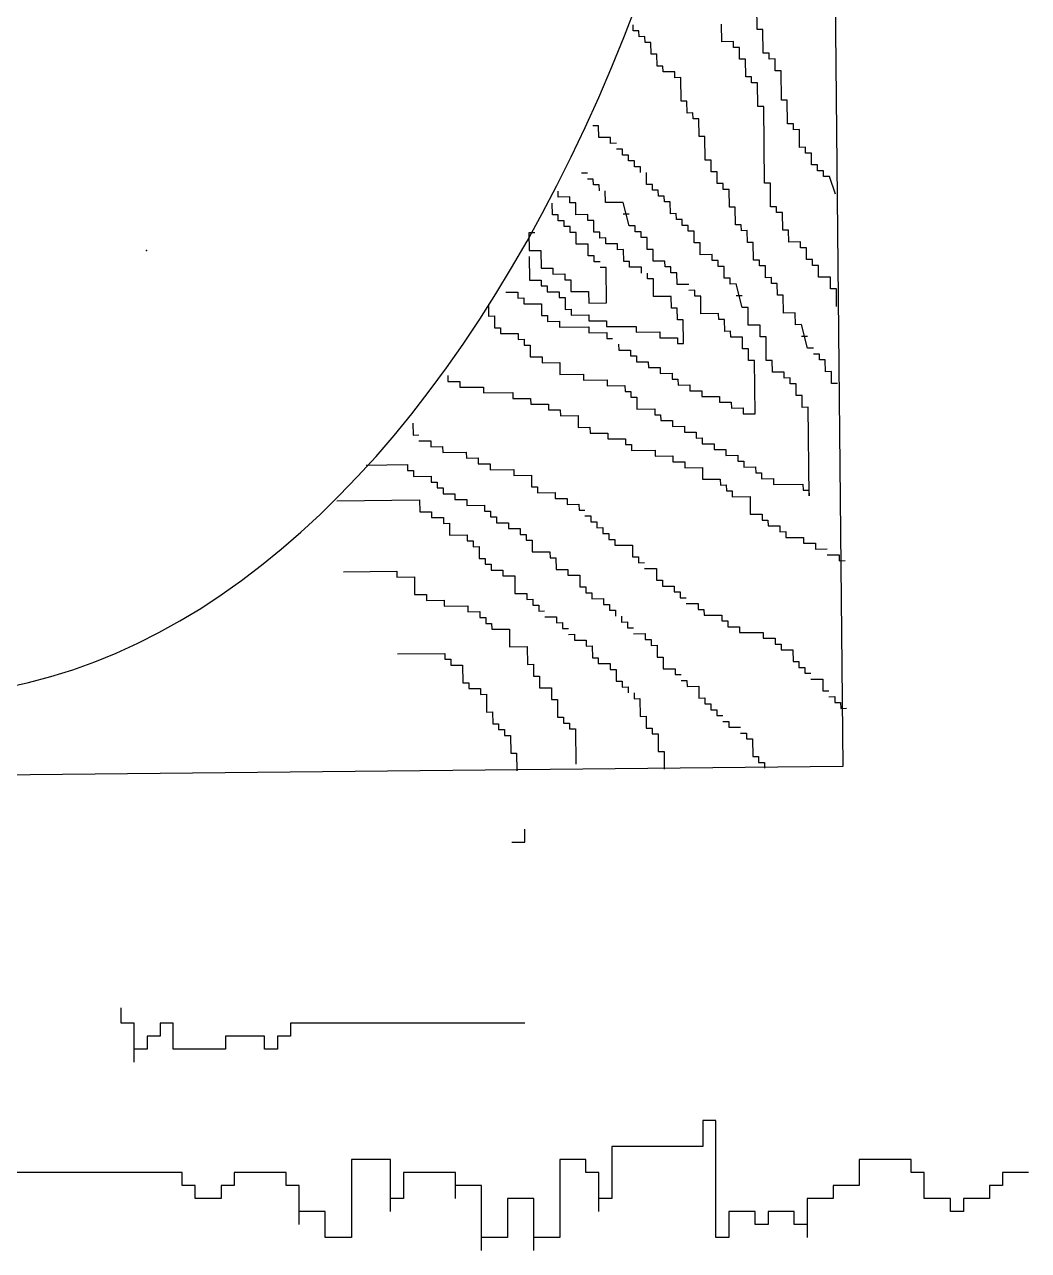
# Model space of a CAD drawing. Header units: inches. Extents: x 10.1 to 52.6, y 12.1 to 36.9.
# Drawn here: x 43.5181 to 43.9164, y 18.5013 to 18.9875 of the extents above; entities that cross this region are included whole.
import ezdxf

# ---------------------------------------------------------------- set-up
doc = ezdxf.new("R2010")
doc.units = ezdxf.units.IN
doc.header["$MEASUREMENT"] = 0
for name, color, linetype in [('02', 2, 'Continuous'), ('1', 1, 'Continuous'), ('4', 4, 'Continuous')]:
    doc.layers.add(name, color=color, linetype=linetype)

msp = doc.modelspace()

# ---------------------------------------------------------------- linework, layer by layer
at = {"layer": '02'}
for p, q in [((43.8087, 18.98548), (43.8086, 18.99485)), ((43.75954, 18.98497), (43.75951, 18.98731)), ((43.7947, 18.98064), (43.79463, 18.98767)), ((43.76188, 18.98499), (43.75954, 18.98497)), ((43.7619, 18.98265), (43.76188, 18.98499)), ((43.76424, 18.98267), (43.7619, 18.98265)), ((43.76427, 18.98033), (43.76424, 18.98267)), ((43.81104, 18.9855), (43.8087, 18.98548)), ((43.81113, 18.97612), (43.81104, 18.9855)), ((43.76661, 18.98035), (43.76427, 18.98033)), ((43.76666, 18.97567), (43.76661, 18.98035)), ((43.79938, 18.98069), (43.7947, 18.98064)), ((43.7994, 18.97835), (43.79938, 18.98069)), ((43.80175, 18.97837), (43.7994, 18.97835)), ((43.80179, 18.97368), (43.80175, 18.97837)), ((43.769, 18.97569), (43.76666, 18.97567)), ((43.76905, 18.971), (43.769, 18.97569)), ((43.80413, 18.97371), (43.80179, 18.97368)), ((43.80421, 18.96668), (43.80413, 18.97371)), ((43.81347, 18.97615), (43.81113, 18.97612)), ((43.8135, 18.9738), (43.81347, 18.97615)), ((43.81584, 18.97383), (43.8135, 18.9738)), ((43.81589, 18.96914), (43.81584, 18.97383)), ((43.77139, 18.97103), (43.76905, 18.971)), ((43.77141, 18.96868), (43.77139, 18.97103)), ((43.77609, 18.96873), (43.77141, 18.96868)), ((43.77612, 18.96639), (43.77609, 18.96873)), ((43.81823, 18.96917), (43.81589, 18.96914)), ((43.81835, 18.95745), (43.81823, 18.96917)), ((43.77846, 18.96641), (43.77612, 18.96639)), ((43.77855, 18.95704), (43.77846, 18.96641)), ((43.80655, 18.9667), (43.80421, 18.96668)), ((43.80657, 18.96436), (43.80655, 18.9667)), ((43.80891, 18.96438), (43.80657, 18.96436)), ((43.80901, 18.95501), (43.80891, 18.96438)), ((43.7809, 18.95706), (43.77855, 18.95704)), ((43.78094, 18.95237), (43.7809, 18.95706)), ((43.82069, 18.95747), (43.81835, 18.95745)), ((43.82079, 18.9481), (43.82069, 18.95747)), ((43.78328, 18.9524), (43.78094, 18.95237)), ((43.78331, 18.95005), (43.78328, 18.9524)), ((43.81135, 18.95503), (43.80901, 18.95501)), ((43.81166, 18.92456), (43.81135, 18.95503)), ((43.78565, 18.95008), (43.78331, 18.95005)), ((43.78572, 18.94305), (43.78565, 18.95008)), ((43.82313, 18.94812), (43.82079, 18.9481)), ((43.82315, 18.94578), (43.82313, 18.94812)), ((43.74588, 18.94732), (43.74354, 18.9473)), ((43.74593, 18.94264), (43.74588, 18.94732)), ((43.75061, 18.94269), (43.74593, 18.94264)), ((43.75063, 18.94034), (43.75061, 18.94269)), ((43.78806, 18.94307), (43.78572, 18.94305)), ((43.78816, 18.9337), (43.78806, 18.94307)), ((43.82549, 18.9458), (43.82315, 18.94578)), ((43.82556, 18.93877), (43.82549, 18.9458)), ((43.75297, 18.94037), (43.75063, 18.94034)), ((43.75534, 18.93805), (43.753, 18.93802)), ((43.75536, 18.9357), (43.75534, 18.93805)), ((43.8279, 18.93879), (43.82556, 18.93877)), ((43.82793, 18.93645), (43.8279, 18.93879)), ((43.7577, 18.93573), (43.75536, 18.9357)), ((43.75773, 18.93338), (43.7577, 18.93573)), ((43.76007, 18.93341), (43.75773, 18.93338)), ((43.76009, 18.93106), (43.76007, 18.93341)), ((43.7905, 18.93372), (43.78816, 18.9337)), ((43.79055, 18.92903), (43.7905, 18.93372)), ((43.83027, 18.93647), (43.82793, 18.93645)), ((43.83032, 18.93179), (43.83027, 18.93647)), ((43.74139, 18.92853), (43.73905, 18.9285)), ((43.76243, 18.93109), (43.76009, 18.93106)), ((43.76246, 18.92874), (43.76243, 18.93109)), ((43.76485, 18.92408), (43.7648, 18.92877)), ((43.79289, 18.92906), (43.79055, 18.92903)), ((43.79294, 18.92437), (43.79289, 18.92906)), ((43.83266, 18.93181), (43.83032, 18.93179)), ((43.83268, 18.92947), (43.83266, 18.93181)), ((43.83502, 18.92949), (43.83268, 18.92947)), ((43.83505, 18.92715), (43.83502, 18.92949)), ((43.74376, 18.92621), (43.74142, 18.92618)), ((43.74378, 18.92386), (43.74376, 18.92621)), ((43.74612, 18.92389), (43.74378, 18.92386)), ((43.74615, 18.92154), (43.74612, 18.92389)), ((43.76719, 18.9241), (43.76485, 18.92408)), ((43.76721, 18.92176), (43.76719, 18.9241)), ((43.79528, 18.92439), (43.79294, 18.92437)), ((43.7953, 18.92205), (43.79528, 18.92439)), ((43.814, 18.92459), (43.81166, 18.92456)), ((43.8141, 18.91521), (43.814, 18.92459)), ((43.83739, 18.92717), (43.83505, 18.92715)), ((43.8398, 18.92016), (43.83739, 18.92717)), ((43.72978, 18.91903), (43.72976, 18.92137)), ((43.73447, 18.91908), (43.72978, 18.91903)), ((43.73449, 18.91674), (43.73447, 18.91908)), ((43.74853, 18.91688), (43.74849, 18.92157)), ((43.76955, 18.92178), (43.76721, 18.92176)), ((43.76958, 18.91944), (43.76955, 18.92178)), ((43.77192, 18.91947), (43.76958, 18.91944)), ((43.77194, 18.91712), (43.77192, 18.91947)), ((43.79764, 18.92207), (43.7953, 18.92205)), ((43.79772, 18.91504), (43.79764, 18.92207)), ((43.72752, 18.91198), (43.72747, 18.91666)), ((43.73683, 18.91676), (43.73449, 18.91674)), ((43.73688, 18.91207), (43.73683, 18.91676)), ((43.75556, 18.91695), (43.74853, 18.91688)), ((43.75799, 18.9076), (43.75556, 18.91695)), ((43.77428, 18.91715), (43.77194, 18.91712)), ((43.77433, 18.91246), (43.77428, 18.91715)), ((43.80006, 18.91507), (43.79772, 18.91504)), ((43.80013, 18.90804), (43.80006, 18.91507)), ((43.81644, 18.91524), (43.8141, 18.91521)), ((43.81647, 18.91289), (43.81644, 18.91524)), ((43.72986, 18.912), (43.72752, 18.91198)), ((43.72988, 18.90966), (43.72986, 18.912)), ((43.73222, 18.90968), (43.72988, 18.90966)), ((43.73225, 18.90734), (43.73222, 18.90968)), ((43.74156, 18.91212), (43.73688, 18.91207)), ((43.74158, 18.90978), (43.74156, 18.91212)), ((43.74393, 18.9098), (43.74158, 18.90978)), ((43.74397, 18.90511), (43.74393, 18.9098)), ((43.75795, 18.91229), (43.75561, 18.91227)), ((43.77667, 18.91248), (43.77433, 18.91246)), ((43.7767, 18.91014), (43.77667, 18.91248)), ((43.77904, 18.91016), (43.7767, 18.91014)), ((43.77906, 18.90782), (43.77904, 18.91016)), ((43.81881, 18.91292), (43.81647, 18.91289)), ((43.81888, 18.90589), (43.81881, 18.91292)), ((43.72057, 18.90487), (43.71823, 18.90485)), ((43.71823, 18.90485), (43.7183, 18.89782)), ((43.73459, 18.90736), (43.73225, 18.90734)), ((43.73461, 18.90502), (43.73459, 18.90736)), ((43.73695, 18.90504), (43.73461, 18.90502)), ((43.737, 18.90035), (43.73695, 18.90504)), ((43.74631, 18.90514), (43.74397, 18.90511)), ((43.74634, 18.90279), (43.74631, 18.90514)), ((43.76034, 18.90763), (43.75799, 18.9076)), ((43.76036, 18.90528), (43.76034, 18.90763)), ((43.7627, 18.90531), (43.76036, 18.90528)), ((43.76272, 18.90296), (43.7627, 18.90531)), ((43.7814, 18.90784), (43.77906, 18.90782)), ((43.78143, 18.9055), (43.7814, 18.90784)), ((43.78377, 18.90552), (43.78143, 18.9055)), ((43.78382, 18.90084), (43.78377, 18.90552)), ((43.80247, 18.90806), (43.80013, 18.90804)), ((43.80249, 18.90572), (43.80247, 18.90806)), ((43.80483, 18.90574), (43.80249, 18.90572)), ((43.80488, 18.90105), (43.80483, 18.90574)), ((43.82122, 18.90591), (43.81888, 18.90589)), ((43.82127, 18.90122), (43.82122, 18.90591)), ((43.74168, 18.9004), (43.737, 18.90035)), ((43.74173, 18.89571), (43.74168, 18.9004)), ((43.74868, 18.90282), (43.74634, 18.90279)), ((43.7487, 18.90047), (43.74868, 18.90282)), ((43.75339, 18.90052), (43.7487, 18.90047)), ((43.75341, 18.89818), (43.75339, 18.90052)), ((43.76507, 18.90299), (43.76272, 18.90296)), ((43.76511, 18.8983), (43.76507, 18.90299)), ((43.78616, 18.90086), (43.78382, 18.90084)), ((43.7862, 18.89617), (43.78616, 18.90086)), ((43.80722, 18.90108), (43.80488, 18.90105)), ((43.8073, 18.89405), (43.80722, 18.90108)), ((43.82595, 18.90127), (43.82127, 18.90122)), ((43.82597, 18.89893), (43.82595, 18.90127)), ((43.82831, 18.89895), (43.82597, 18.89893)), ((43.82836, 18.89426), (43.82831, 18.89895)), ((43.7183, 18.89782), (43.72298, 18.89787)), ((43.71832, 18.89547), (43.71842, 18.8861)), ((43.72298, 18.89787), (43.72305, 18.89083)), ((43.74407, 18.89574), (43.74173, 18.89571)), ((43.74409, 18.89339), (43.74407, 18.89574)), ((43.75575, 18.8982), (43.75341, 18.89818)), ((43.7558, 18.89352), (43.75575, 18.8982)), ((43.76745, 18.89832), (43.76511, 18.8983)), ((43.7675, 18.89364), (43.76745, 18.89832)), ((43.79089, 18.89622), (43.7862, 18.89617)), ((43.79091, 18.89388), (43.79089, 18.89622)), ((43.79325, 18.8939), (43.79091, 18.89388)), ((43.79328, 18.89156), (43.79325, 18.8939)), ((43.80964, 18.89407), (43.8073, 18.89405)), ((43.80966, 18.89173), (43.80964, 18.89407)), ((43.8307, 18.89429), (43.82836, 18.89426)), ((43.83073, 18.89194), (43.8307, 18.89429)), ((43.72305, 18.89083), (43.72773, 18.89088)), ((43.72773, 18.89088), (43.72776, 18.88854)), ((43.74644, 18.89342), (43.74409, 18.89339)), ((43.7488, 18.8911), (43.74646, 18.89108)), ((43.74895, 18.87704), (43.7488, 18.8911)), ((43.75814, 18.89354), (43.7558, 18.89352)), ((43.75816, 18.8912), (43.75814, 18.89354)), ((43.76285, 18.89124), (43.75816, 18.8912)), ((43.76287, 18.8889), (43.76285, 18.89124)), ((43.77218, 18.89368), (43.7675, 18.89364)), ((43.77221, 18.89134), (43.77218, 18.89368)), ((43.77455, 18.89136), (43.77221, 18.89134)), ((43.77457, 18.88902), (43.77455, 18.89136)), ((43.77691, 18.88905), (43.77457, 18.88902)), ((43.77696, 18.88436), (43.77691, 18.88905)), ((43.79562, 18.89158), (43.79328, 18.89156)), ((43.79566, 18.88689), (43.79562, 18.89158)), ((43.812, 18.89175), (43.80966, 18.89173)), ((43.81205, 18.88706), (43.812, 18.89175)), ((43.83307, 18.89197), (43.83073, 18.89194)), ((43.83312, 18.88728), (43.83307, 18.89197)), ((43.71842, 18.8861), (43.7231, 18.88615)), ((43.7231, 18.88615), (43.72312, 18.8838)), ((43.72776, 18.88854), (43.73244, 18.88859)), ((43.73244, 18.88859), (43.73246, 18.88624)), ((43.73246, 18.88624), (43.7348, 18.88627)), ((43.7348, 18.88627), (43.73485, 18.88158)), ((43.76523, 18.88658), (43.76521, 18.88892)), ((43.76758, 18.8866), (43.76523, 18.88658)), ((43.76765, 18.87957), (43.76758, 18.8866)), ((43.78164, 18.88441), (43.77696, 18.88436)), ((43.79801, 18.88692), (43.79566, 18.88689)), ((43.79803, 18.88457), (43.79801, 18.88692)), ((43.80037, 18.8846), (43.79803, 18.88457)), ((43.80281, 18.87525), (43.80037, 18.8846)), ((43.81439, 18.88709), (43.81205, 18.88706)), ((43.81442, 18.88474), (43.81439, 18.88709)), ((43.81676, 18.88477), (43.81442, 18.88474)), ((43.8168, 18.88008), (43.81676, 18.88477)), ((43.8378, 18.88733), (43.83312, 18.88728)), ((43.83785, 18.88264), (43.8378, 18.88733)), ((43.7091, 18.88131), (43.71379, 18.88136)), ((43.71379, 18.88136), (43.71381, 18.87902)), ((43.72312, 18.8838), (43.72546, 18.88383)), ((43.72546, 18.88383), (43.72549, 18.88148)), ((43.72549, 18.88148), (43.73017, 18.88153)), ((43.73017, 18.88153), (43.73019, 18.87919)), ((43.73485, 18.88158), (43.74187, 18.88165)), ((43.74187, 18.88165), (43.74192, 18.87696)), ((43.77467, 18.87965), (43.76765, 18.87957)), ((43.77472, 18.87496), (43.77467, 18.87965)), ((43.78401, 18.88209), (43.78167, 18.88206)), ((43.78403, 18.87974), (43.78401, 18.88209)), ((43.78637, 18.87977), (43.78403, 18.87974)), ((43.78645, 18.87274), (43.78637, 18.87977)), ((43.80276, 18.87994), (43.80042, 18.87991)), ((43.81914, 18.8801), (43.8168, 18.88008)), ((43.81922, 18.87307), (43.81914, 18.8801)), ((43.84019, 18.88267), (43.83785, 18.88264)), ((43.84026, 18.87563), (43.84019, 18.88267)), ((43.70213, 18.87655), (43.70218, 18.87187)), ((43.71381, 18.87902), (43.71615, 18.87904)), ((43.71615, 18.87904), (43.71617, 18.8767)), ((43.71617, 18.8767), (43.7232, 18.87677)), ((43.7232, 18.87677), (43.72324, 18.87208)), ((43.73019, 18.87919), (43.73254, 18.87921)), ((43.73254, 18.87921), (43.73258, 18.87452)), ((43.73258, 18.87452), (43.73492, 18.87455)), ((43.73492, 18.87455), (43.73495, 18.87221)), ((43.74192, 18.87696), (43.74895, 18.87704)), ((43.77706, 18.87498), (43.77472, 18.87496)), ((43.77711, 18.8703), (43.77706, 18.87498)), ((43.80515, 18.87527), (43.80281, 18.87525)), ((43.80522, 18.86824), (43.80515, 18.87527)), ((43.70218, 18.87187), (43.70452, 18.87189)), ((43.70452, 18.87189), (43.70457, 18.8672)), ((43.72324, 18.87208), (43.72559, 18.87211)), ((43.72559, 18.87211), (43.72561, 18.86976)), ((43.72561, 18.86976), (43.73029, 18.86981)), ((43.73029, 18.86981), (43.73032, 18.86747)), ((43.73495, 18.87221), (43.74197, 18.87228)), ((43.74197, 18.87228), (43.742, 18.86993)), ((43.742, 18.86993), (43.74902, 18.87001)), ((43.74902, 18.87001), (43.74904, 18.86766)), ((43.77945, 18.87032), (43.77711, 18.8703)), ((43.77954, 18.86094), (43.77945, 18.87032)), ((43.79347, 18.87281), (43.78645, 18.87274)), ((43.79349, 18.87046), (43.79347, 18.87281)), ((43.79583, 18.87049), (43.79349, 18.87046)), ((43.79588, 18.8658), (43.79583, 18.87049)), ((43.8239, 18.87312), (43.81922, 18.87307)), ((43.82395, 18.86843), (43.8239, 18.87312)), ((43.70457, 18.8672), (43.70691, 18.86723)), ((43.70691, 18.86723), (43.70693, 18.86488)), ((43.70693, 18.86488), (43.71395, 18.86496)), ((43.71395, 18.86496), (43.71398, 18.86261)), ((43.73032, 18.86747), (43.74202, 18.86759)), ((43.74202, 18.86759), (43.74204, 18.86525)), ((43.74204, 18.86525), (43.74907, 18.86532)), ((43.74904, 18.86766), (43.76075, 18.86778)), ((43.74907, 18.86532), (43.74909, 18.86297)), ((43.76075, 18.86778), (43.76077, 18.86544)), ((43.76077, 18.86544), (43.77013, 18.86554)), ((43.77013, 18.86554), (43.77016, 18.86319)), ((43.79822, 18.86582), (43.79588, 18.8658)), ((43.79825, 18.86348), (43.79822, 18.86582)), ((43.8099, 18.86829), (43.80522, 18.86824)), ((43.80995, 18.8636), (43.8099, 18.86829)), ((43.82629, 18.86846), (43.82395, 18.86843)), ((43.82873, 18.85911), (43.82629, 18.86846)), ((43.71398, 18.86261), (43.71632, 18.86264)), ((43.71632, 18.86264), (43.71634, 18.86029)), ((43.71634, 18.86029), (43.71868, 18.86032)), ((43.71868, 18.86032), (43.71873, 18.85563)), ((43.74909, 18.86297), (43.75143, 18.863)), ((43.7538, 18.86068), (43.75382, 18.85834)), ((43.77016, 18.86319), (43.77718, 18.86326)), ((43.77718, 18.86326), (43.7772, 18.86092)), ((43.7772, 18.86092), (43.77954, 18.86094)), ((43.80293, 18.86353), (43.79825, 18.86348)), ((43.80298, 18.85884), (43.80293, 18.86353)), ((43.81229, 18.86363), (43.80995, 18.8636)), ((43.81239, 18.85425), (43.81229, 18.86363)), ((43.82868, 18.86379), (43.82634, 18.86377)), ((43.71873, 18.85563), (43.72341, 18.85568)), ((43.72341, 18.85568), (43.72344, 18.85333)), ((43.75382, 18.85834), (43.7585, 18.85838)), ((43.7585, 18.85838), (43.75853, 18.85604)), ((43.75853, 18.85604), (43.76087, 18.85606)), ((43.76087, 18.85606), (43.76089, 18.85372)), ((43.80532, 18.85887), (43.80298, 18.85884)), ((43.80537, 18.85418), (43.80532, 18.85887)), ((43.83107, 18.85913), (43.82873, 18.85911)), ((43.83343, 18.85681), (43.83109, 18.85679)), ((43.83346, 18.85447), (43.83343, 18.85681)), ((43.72344, 18.85333), (43.73046, 18.85341)), ((43.73046, 18.85341), (43.73051, 18.84872)), ((43.76089, 18.85372), (43.76557, 18.85377)), ((43.76557, 18.85377), (43.7656, 18.85143)), ((43.7656, 18.85143), (43.77028, 18.85147)), ((43.77028, 18.85147), (43.7703, 18.84913)), ((43.80771, 18.8542), (43.80537, 18.85418)), ((43.80792, 18.83311), (43.80771, 18.8542)), ((43.81473, 18.85428), (43.81239, 18.85425)), ((43.81478, 18.84959), (43.81473, 18.85428)), ((43.8358, 18.85449), (43.83346, 18.85447)), ((43.83584, 18.8498), (43.8358, 18.85449)), ((43.68603, 18.84826), (43.68606, 18.84592)), ((43.68606, 18.84592), (43.69074, 18.84597)), ((43.69074, 18.84597), (43.69076, 18.84362)), ((43.73051, 18.84872), (43.73987, 18.84882)), ((43.73987, 18.84882), (43.7399, 18.84647)), ((43.7399, 18.84647), (43.74926, 18.84657)), ((43.74926, 18.84657), (43.74928, 18.84423)), ((43.7703, 18.84913), (43.77498, 18.84918)), ((43.77498, 18.84918), (43.77501, 18.84683)), ((43.77501, 18.84683), (43.77735, 18.84686)), ((43.77735, 18.84686), (43.77737, 18.84451)), ((43.81946, 18.84964), (43.81478, 18.84959)), ((43.81948, 18.84729), (43.81946, 18.84964)), ((43.82182, 18.84732), (43.81948, 18.84729)), ((43.82185, 18.84497), (43.82182, 18.84732)), ((43.83819, 18.84983), (43.83584, 18.8498)), ((43.83823, 18.84514), (43.83819, 18.84983)), ((43.69076, 18.84362), (43.70013, 18.84372)), ((43.70013, 18.84372), (43.70015, 18.84137)), ((43.70015, 18.84137), (43.71185, 18.8415)), ((43.71185, 18.8415), (43.71188, 18.83915)), ((43.74928, 18.84423), (43.75631, 18.8443)), ((43.75631, 18.8443), (43.75633, 18.84195)), ((43.75633, 18.84195), (43.75867, 18.84198)), ((43.75867, 18.84198), (43.75869, 18.83963)), ((43.77737, 18.84451), (43.78205, 18.84456)), ((43.78205, 18.84456), (43.78208, 18.84222)), ((43.78208, 18.84222), (43.78676, 18.84227)), ((43.78676, 18.84227), (43.78678, 18.83992)), ((43.82419, 18.845), (43.82185, 18.84497)), ((43.82424, 18.84031), (43.82419, 18.845)), ((43.84057, 18.84517), (43.83823, 18.84514)), ((43.71188, 18.83915), (43.7189, 18.83922)), ((43.7189, 18.83922), (43.71893, 18.83688)), ((43.71893, 18.83688), (43.72595, 18.83695)), ((43.72595, 18.83695), (43.72597, 18.83461)), ((43.75869, 18.83963), (43.76104, 18.83966)), ((43.76104, 18.83966), (43.76108, 18.83497)), ((43.78678, 18.83992), (43.79381, 18.84)), ((43.79381, 18.84), (43.79383, 18.83765)), ((43.79383, 18.83765), (43.79851, 18.8377)), ((43.79851, 18.8377), (43.79854, 18.83536)), ((43.82658, 18.84033), (43.82424, 18.84031)), ((43.82663, 18.83565), (43.82658, 18.84033)), ((43.82897, 18.83567), (43.82663, 18.83565)), ((43.82933, 18.80051), (43.82897, 18.83567)), ((43.72597, 18.83461), (43.73065, 18.83466)), ((43.73065, 18.83466), (43.73068, 18.83231)), ((43.73068, 18.83231), (43.7377, 18.83239)), ((43.7377, 18.83239), (43.73775, 18.8277)), ((43.76108, 18.83497), (43.76811, 18.83504)), ((43.76811, 18.83504), (43.76813, 18.8327)), ((43.76813, 18.8327), (43.77047, 18.83272)), ((43.77047, 18.83272), (43.7705, 18.83038)), ((43.79854, 18.83536), (43.80322, 18.8354)), ((43.80322, 18.8354), (43.80324, 18.83306)), ((43.80324, 18.83306), (43.80792, 18.83311)), ((43.67218, 18.82937), (43.67223, 18.82468)), ((43.73775, 18.8277), (43.74243, 18.82775)), ((43.74243, 18.82775), (43.74245, 18.8254)), ((43.7705, 18.83038), (43.77518, 18.83043)), ((43.77518, 18.83043), (43.7752, 18.82808)), ((43.7752, 18.82808), (43.77988, 18.82813)), ((43.77988, 18.82813), (43.77991, 18.82579)), ((43.77991, 18.82579), (43.78459, 18.82584)), ((43.78459, 18.82584), (43.78461, 18.82349)), ((43.67223, 18.82468), (43.67457, 18.8247)), ((43.6746, 18.82236), (43.67928, 18.82241)), ((43.67928, 18.82241), (43.6793, 18.82006)), ((43.74245, 18.8254), (43.74948, 18.82548)), ((43.74948, 18.82548), (43.7495, 18.82313)), ((43.7495, 18.82313), (43.75652, 18.8232)), ((43.75652, 18.8232), (43.75655, 18.82086)), ((43.78461, 18.82349), (43.78695, 18.82352)), ((43.78695, 18.82352), (43.78698, 18.82117)), ((43.78698, 18.82117), (43.79166, 18.82122)), ((43.79166, 18.82122), (43.79168, 18.81888)), ((43.6793, 18.82006), (43.68398, 18.82011)), ((43.68398, 18.82011), (43.68401, 18.81777)), ((43.68401, 18.81777), (43.69337, 18.81787)), ((43.69337, 18.81787), (43.69339, 18.81552)), ((43.75655, 18.82086), (43.75889, 18.82088)), ((43.75889, 18.82088), (43.75891, 18.81854)), ((43.75891, 18.81854), (43.76828, 18.81864)), ((43.76828, 18.81864), (43.7683, 18.81629)), ((43.7683, 18.81629), (43.77532, 18.81637)), ((43.77532, 18.81637), (43.77535, 18.81402)), ((43.79168, 18.81888), (43.79636, 18.81893)), ((43.79636, 18.81893), (43.79639, 18.81658)), ((43.79639, 18.81658), (43.80107, 18.81663)), ((43.80107, 18.81663), (43.80109, 18.81429)), ((43.65362, 18.81277), (43.67001, 18.81294)), ((43.67001, 18.81294), (43.67003, 18.81059)), ((43.69339, 18.81552), (43.69808, 18.81557)), ((43.69808, 18.81557), (43.6981, 18.81323)), ((43.6981, 18.81323), (43.70278, 18.81327)), ((43.70278, 18.81327), (43.70281, 18.81093)), ((43.77535, 18.81402), (43.78003, 18.81407)), ((43.78003, 18.81407), (43.78005, 18.81173)), ((43.78005, 18.81173), (43.78707, 18.8118)), ((43.78707, 18.8118), (43.78712, 18.80711)), ((43.80109, 18.81429), (43.80344, 18.81431)), ((43.80344, 18.81431), (43.80346, 18.81197)), ((43.80346, 18.81197), (43.80814, 18.81202)), ((43.80814, 18.81202), (43.80817, 18.80967)), ((43.67003, 18.81059), (43.67238, 18.81062)), ((43.67238, 18.81062), (43.6724, 18.80827)), ((43.6724, 18.80827), (43.67942, 18.80835)), ((43.67942, 18.80835), (43.67945, 18.806)), ((43.70281, 18.81093), (43.71217, 18.81103)), ((43.71217, 18.81103), (43.71219, 18.80868)), ((43.71219, 18.80868), (43.71922, 18.80876)), ((43.71922, 18.80876), (43.71926, 18.80407)), ((43.78712, 18.80711), (43.79414, 18.80718)), ((43.79414, 18.80718), (43.79417, 18.80484)), ((43.80817, 18.80967), (43.81051, 18.8097)), ((43.81051, 18.8097), (43.81053, 18.80735)), ((43.81053, 18.80735), (43.81521, 18.8074)), ((43.81521, 18.8074), (43.81524, 18.80506)), ((43.67945, 18.806), (43.68179, 18.80603)), ((43.68179, 18.80603), (43.68181, 18.80368)), ((43.68181, 18.80368), (43.68415, 18.80371)), ((43.68415, 18.80371), (43.68418, 18.80136)), ((43.71926, 18.80407), (43.7216, 18.80409)), ((43.7216, 18.80409), (43.72163, 18.80175)), ((43.72163, 18.80175), (43.72865, 18.80182)), ((43.72865, 18.80182), (43.72868, 18.79948)), ((43.79417, 18.80484), (43.79651, 18.80486)), ((43.79651, 18.80486), (43.79653, 18.80252)), ((43.79653, 18.80252), (43.79887, 18.80254)), ((43.79887, 18.80254), (43.7989, 18.8002)), ((43.81524, 18.80506), (43.82694, 18.80518)), ((43.82694, 18.80518), (43.82696, 18.80283)), ((43.82696, 18.80283), (43.8293, 18.80286)), ((43.8293, 18.80286), (43.82933, 18.80051)), ((43.64207, 18.79858), (43.67484, 18.79892)), ((43.67484, 18.79892), (43.67489, 18.79424)), ((43.68418, 18.80136), (43.68886, 18.80141)), ((43.68886, 18.80141), (43.68888, 18.79907)), ((43.68888, 18.79907), (43.69356, 18.79912)), ((43.69356, 18.79912), (43.69359, 18.79677)), ((43.69359, 18.79677), (43.70061, 18.79684)), ((43.70061, 18.79684), (43.70063, 18.7945)), ((43.72868, 18.79948), (43.73336, 18.79953)), ((43.73336, 18.79953), (43.73338, 18.79718)), ((43.73338, 18.79718), (43.73806, 18.79723)), ((43.73806, 18.79723), (43.73809, 18.79489)), ((43.7989, 18.8002), (43.80592, 18.80027)), ((43.80592, 18.80027), (43.80599, 18.79324)), ((43.67489, 18.79424), (43.67957, 18.79428)), ((43.67957, 18.79428), (43.67959, 18.79194)), ((43.67959, 18.79194), (43.68427, 18.79199)), ((43.68427, 18.79199), (43.6843, 18.78964)), ((43.70063, 18.7945), (43.70297, 18.79452)), ((43.70297, 18.79452), (43.703, 18.79218)), ((43.703, 18.79218), (43.70534, 18.7922)), ((43.70534, 18.7922), (43.70536, 18.78986)), ((43.73809, 18.79489), (43.74043, 18.79491)), ((43.74045, 18.79257), (43.74279, 18.79259)), ((43.74279, 18.79259), (43.74282, 18.79025)), ((43.80599, 18.79324), (43.81068, 18.79329)), ((43.81068, 18.79329), (43.8107, 18.79095)), ((43.6843, 18.78964), (43.68664, 18.78967)), ((43.68664, 18.78967), (43.68669, 18.78498)), ((43.70536, 18.78986), (43.71005, 18.78991)), ((43.71005, 18.78991), (43.71007, 18.78757)), ((43.71007, 18.78757), (43.71475, 18.78761)), ((43.71475, 18.78761), (43.71478, 18.78527)), ((43.74282, 18.79025), (43.74516, 18.79027)), ((43.74516, 18.79027), (43.74518, 18.78793)), ((43.74518, 18.78793), (43.74752, 18.78795)), ((43.74752, 18.78795), (43.74755, 18.78561)), ((43.8107, 18.79095), (43.81304, 18.79097)), ((43.81304, 18.79097), (43.81306, 18.78863)), ((43.81306, 18.78863), (43.81775, 18.78868)), ((43.81775, 18.78868), (43.81777, 18.78633)), ((43.68669, 18.78498), (43.69371, 18.78505)), ((43.69371, 18.78505), (43.69373, 18.78271)), ((43.69373, 18.78271), (43.69607, 18.78273)), ((43.69607, 18.78273), (43.6961, 18.78039)), ((43.71478, 18.78527), (43.71712, 18.78529)), ((43.71712, 18.78529), (43.71714, 18.78295)), ((43.71714, 18.78295), (43.71948, 18.78297)), ((43.71948, 18.78297), (43.71953, 18.77829)), ((43.74755, 18.78561), (43.74989, 18.78563)), ((43.74989, 18.78563), (43.74991, 18.78329)), ((43.74991, 18.78329), (43.75225, 18.78331)), ((43.75225, 18.78331), (43.75228, 18.78097)), ((43.81777, 18.78633), (43.82011, 18.78636)), ((43.82011, 18.78636), (43.82013, 18.78401)), ((43.82013, 18.78401), (43.82716, 18.78408)), ((43.82716, 18.78408), (43.82718, 18.78174)), ((43.6961, 18.78039), (43.69844, 18.78041)), ((43.69844, 18.78041), (43.69849, 18.77573)), ((43.71953, 18.77829), (43.72655, 18.77836)), ((43.72655, 18.77836), (43.72658, 18.77602)), ((43.75228, 18.78097), (43.7593, 18.78104)), ((43.7593, 18.78104), (43.75935, 18.77635)), ((43.82718, 18.78174), (43.83186, 18.78179)), ((43.83186, 18.78179), (43.83189, 18.77944)), ((43.83189, 18.77944), (43.83657, 18.77949)), ((43.83659, 18.77715), (43.84127, 18.7772)), ((43.84127, 18.7772), (43.8413, 18.77485)), ((43.69849, 18.77573), (43.70083, 18.77575)), ((43.70083, 18.77575), (43.70085, 18.77341)), ((43.70085, 18.77341), (43.70319, 18.77343)), ((43.70319, 18.77343), (43.70322, 18.77109)), ((43.72658, 18.77602), (43.72892, 18.77604)), ((43.72892, 18.77604), (43.72896, 18.77135)), ((43.75935, 18.77635), (43.76169, 18.77638)), ((43.76169, 18.77638), (43.76171, 18.77403)), ((43.76171, 18.77403), (43.76405, 18.77406)), ((43.8413, 18.77485), (43.84364, 18.77488)), ((43.6447, 18.77048), (43.66576, 18.7707)), ((43.66576, 18.7707), (43.66579, 18.76836)), ((43.66579, 18.76836), (43.67281, 18.76843)), ((43.67281, 18.76843), (43.67288, 18.7614)), ((43.70322, 18.77109), (43.7079, 18.77114)), ((43.7079, 18.77114), (43.70792, 18.76879)), ((43.70792, 18.76879), (43.7126, 18.76884)), ((43.7126, 18.76884), (43.71268, 18.76181)), ((43.72896, 18.77135), (43.73365, 18.7714)), ((43.73365, 18.7714), (43.73367, 18.76906)), ((43.73367, 18.76906), (43.73835, 18.76911)), ((43.73835, 18.76911), (43.7384, 18.76442)), ((43.76408, 18.77171), (43.76876, 18.77176)), ((43.76876, 18.77176), (43.76881, 18.76708)), ((43.7384, 18.76442), (43.74074, 18.76444)), ((43.74074, 18.76444), (43.74077, 18.7621)), ((43.76881, 18.76708), (43.77115, 18.7671)), ((43.77115, 18.7671), (43.77117, 18.76476)), ((43.77117, 18.76476), (43.77585, 18.7648)), ((43.77585, 18.7648), (43.77588, 18.76246)), ((43.67288, 18.7614), (43.67756, 18.76145)), ((43.67756, 18.76145), (43.67759, 18.7591)), ((43.67759, 18.7591), (43.68461, 18.75918)), ((43.68461, 18.75918), (43.68463, 18.75683)), ((43.71268, 18.76181), (43.71736, 18.76186)), ((43.71736, 18.76186), (43.71738, 18.75951)), ((43.71738, 18.75951), (43.71972, 18.75954)), ((43.71972, 18.75954), (43.71975, 18.75719)), ((43.74077, 18.7621), (43.74311, 18.76212)), ((43.74311, 18.76212), (43.74313, 18.75978)), ((43.74313, 18.75978), (43.74781, 18.75983)), ((43.74781, 18.75983), (43.74784, 18.75748)), ((43.77588, 18.76246), (43.77822, 18.76248)), ((43.77822, 18.76248), (43.77824, 18.76014)), ((43.77824, 18.76014), (43.78058, 18.76016)), ((43.78061, 18.75782), (43.78529, 18.75787)), ((43.78529, 18.75787), (43.78531, 18.75553)), ((43.68463, 18.75683), (43.694, 18.75693)), ((43.694, 18.75693), (43.69402, 18.75458)), ((43.69402, 18.75458), (43.6987, 18.75463)), ((43.6987, 18.75463), (43.69873, 18.75229)), ((43.71975, 18.75719), (43.72209, 18.75722)), ((43.72209, 18.75722), (43.72211, 18.75487)), ((43.72211, 18.75487), (43.72445, 18.7549)), ((43.74784, 18.75748), (43.75018, 18.75751)), ((43.75018, 18.75751), (43.7502, 18.75516)), ((43.7502, 18.75516), (43.75254, 18.75519)), ((43.75254, 18.75519), (43.75257, 18.75284)), ((43.75491, 18.75287), (43.75493, 18.75052)), ((43.78531, 18.75553), (43.78765, 18.75555)), ((43.78765, 18.75555), (43.78768, 18.75321)), ((43.78768, 18.75321), (43.7947, 18.75328)), ((43.7947, 18.75328), (43.79472, 18.75093)), ((43.69873, 18.75229), (43.70107, 18.75231)), ((43.70107, 18.75231), (43.70109, 18.74997)), ((43.70109, 18.74997), (43.70343, 18.74999)), ((43.70343, 18.74999), (43.70346, 18.74765)), ((43.72448, 18.75255), (43.72916, 18.7526)), ((43.72916, 18.7526), (43.72918, 18.75026)), ((43.72918, 18.75026), (43.73152, 18.75028)), ((43.73152, 18.75028), (43.73155, 18.74794)), ((43.75493, 18.75052), (43.75727, 18.75055)), ((43.75727, 18.75055), (43.7573, 18.7482)), ((43.7573, 18.7482), (43.75964, 18.74823)), ((43.79472, 18.75093), (43.79707, 18.75096)), ((43.79707, 18.75096), (43.79709, 18.74861)), ((43.79709, 18.74861), (43.80177, 18.74866)), ((43.80177, 18.74866), (43.80179, 18.74632)), ((43.70346, 18.74765), (43.71048, 18.74772)), ((43.71048, 18.74772), (43.71055, 18.74069)), ((43.73155, 18.74794), (43.73389, 18.74796)), ((43.73391, 18.74562), (43.73625, 18.74564)), ((43.73625, 18.74564), (43.73628, 18.7433)), ((43.73628, 18.7433), (43.74096, 18.74335)), ((43.74096, 18.74335), (43.74098, 18.741)), ((43.75966, 18.74589), (43.76434, 18.74593)), ((43.76434, 18.74593), (43.76437, 18.74359)), ((43.76437, 18.74359), (43.76671, 18.74361)), ((43.76671, 18.74361), (43.76673, 18.74127)), ((43.80179, 18.74632), (43.81116, 18.74642)), ((43.81116, 18.74642), (43.81118, 18.74407)), ((43.81118, 18.74407), (43.81586, 18.74412)), ((43.81586, 18.74412), (43.81589, 18.74178)), ((43.71055, 18.74069), (43.71757, 18.74076)), ((43.71757, 18.74076), (43.71765, 18.73373)), ((43.74098, 18.741), (43.74332, 18.74103)), ((43.74332, 18.74103), (43.74337, 18.73634)), ((43.76673, 18.74127), (43.76907, 18.74129)), ((43.76907, 18.74129), (43.76912, 18.73661)), ((43.81589, 18.74178), (43.81823, 18.7418)), ((43.81823, 18.7418), (43.81825, 18.73946)), ((43.81825, 18.73946), (43.82293, 18.73951)), ((43.82293, 18.73951), (43.82298, 18.73482)), ((43.6661, 18.73789), (43.68483, 18.73808)), ((43.68483, 18.73808), (43.68485, 18.73574)), ((43.68485, 18.73574), (43.68719, 18.73576)), ((43.68719, 18.73576), (43.68722, 18.73342)), ((43.68722, 18.73342), (43.6919, 18.73347)), ((43.6919, 18.73347), (43.69197, 18.72644)), ((43.71765, 18.73373), (43.71999, 18.73376)), ((43.71999, 18.73376), (43.72004, 18.72907)), ((43.74337, 18.73634), (43.74571, 18.73637)), ((43.74571, 18.73637), (43.74574, 18.73402)), ((43.74574, 18.73402), (43.75042, 18.73407)), ((43.75042, 18.73407), (43.75044, 18.73173)), ((43.76912, 18.73661), (43.77146, 18.73663)), ((43.77146, 18.73663), (43.77151, 18.73194)), ((43.82298, 18.73482), (43.82532, 18.73484)), ((43.82532, 18.73484), (43.82535, 18.7325)), ((43.72004, 18.72907), (43.72238, 18.72909)), ((43.72238, 18.72909), (43.72243, 18.72441)), ((43.75044, 18.73173), (43.75278, 18.73175)), ((43.75278, 18.73175), (43.75283, 18.72706)), ((43.77151, 18.73194), (43.77619, 18.73199)), ((43.77619, 18.73199), (43.77622, 18.72965)), ((43.77622, 18.72965), (43.77856, 18.72967)), ((43.82535, 18.7325), (43.82769, 18.73252)), ((43.82769, 18.73252), (43.82771, 18.73018)), ((43.82771, 18.73018), (43.83005, 18.7302)), ((43.69197, 18.72644), (43.69431, 18.72646)), ((43.69431, 18.72646), (43.69434, 18.72412)), ((43.69434, 18.72412), (43.69902, 18.72416)), ((43.69902, 18.72416), (43.69904, 18.72182)), ((43.72243, 18.72441), (43.72711, 18.72445)), ((43.72711, 18.72445), (43.72716, 18.71977)), ((43.75283, 18.72706), (43.75517, 18.72709)), ((43.75517, 18.72709), (43.7552, 18.72474)), ((43.7552, 18.72474), (43.75754, 18.72477)), ((43.75754, 18.72477), (43.75756, 18.72242)), ((43.77858, 18.72733), (43.78092, 18.72735)), ((43.78092, 18.72735), (43.78095, 18.72501)), ((43.78095, 18.72501), (43.78563, 18.72506)), ((43.78563, 18.72506), (43.78568, 18.72037)), ((43.83008, 18.72786), (43.83476, 18.72791)), ((43.83476, 18.72791), (43.83481, 18.72322)), ((43.69904, 18.72182), (43.70138, 18.72185)), ((43.70138, 18.72185), (43.70145, 18.71481)), ((43.72716, 18.71977), (43.7295, 18.71979)), ((43.7295, 18.71979), (43.72957, 18.71276)), ((43.7599, 18.72245), (43.75993, 18.7201)), ((43.75993, 18.7201), (43.76227, 18.72013)), ((43.76227, 18.72013), (43.76234, 18.7131)), ((43.78568, 18.72037), (43.78802, 18.72039)), ((43.78802, 18.72039), (43.78804, 18.71805)), ((43.83481, 18.72322), (43.83715, 18.72324)), ((43.83717, 18.7209), (43.83951, 18.72092)), ((43.83951, 18.72092), (43.83954, 18.71858)), ((43.70145, 18.71481), (43.7038, 18.71484)), ((43.7038, 18.71484), (43.70384, 18.71015)), ((43.78804, 18.71805), (43.79038, 18.71807)), ((43.79038, 18.71807), (43.7904, 18.71573)), ((43.7904, 18.71573), (43.79275, 18.71575)), ((43.79275, 18.71575), (43.79277, 18.71341)), ((43.83954, 18.71858), (43.84188, 18.7186)), ((43.84188, 18.7186), (43.8419, 18.71626)), ((43.8419, 18.71626), (43.84424, 18.71629)), ((43.70384, 18.71015), (43.70618, 18.71017)), ((43.70618, 18.71017), (43.70621, 18.70783)), ((43.72957, 18.71276), (43.73191, 18.71278)), ((43.73191, 18.71278), (43.73193, 18.71044)), ((43.73193, 18.71044), (43.73427, 18.71046)), ((43.73427, 18.71046), (43.7343, 18.70812)), ((43.76234, 18.7131), (43.76468, 18.71312)), ((43.76468, 18.71312), (43.76473, 18.70843)), ((43.79277, 18.71341), (43.79511, 18.71343)), ((43.79513, 18.71109), (43.79748, 18.71112)), ((43.79748, 18.71112), (43.7975, 18.70877)), ((43.70621, 18.70783), (43.70855, 18.70786)), ((43.70855, 18.70786), (43.70857, 18.70551)), ((43.70857, 18.70551), (43.71091, 18.70554)), ((43.71091, 18.70554), (43.71099, 18.6985)), ((43.7343, 18.70812), (43.73664, 18.70814)), ((43.73664, 18.70814), (43.73678, 18.69408)), ((43.76473, 18.70843), (43.76707, 18.70846)), ((43.76707, 18.70846), (43.76709, 18.70611)), ((43.76709, 18.70611), (43.76943, 18.70614)), ((43.76943, 18.70614), (43.76951, 18.69911)), ((43.7975, 18.70877), (43.80218, 18.70882)), ((43.80221, 18.70648), (43.80455, 18.7065)), ((43.80455, 18.7065), (43.80457, 18.70416)), ((43.80457, 18.70416), (43.80691, 18.70418)), ((43.80691, 18.70418), (43.80698, 18.69715)), ((43.71099, 18.6985), (43.71333, 18.69853)), ((43.71333, 18.69853), (43.7134, 18.6915)), ((43.76951, 18.69911), (43.77185, 18.69913)), ((43.77185, 18.69913), (43.77192, 18.6921)), ((43.80698, 18.69715), (43.80932, 18.69717)), ((43.80932, 18.69717), (43.80935, 18.69483)), ((43.80935, 18.69483), (43.81169, 18.69485)), ((43.81169, 18.69485), (43.81171, 18.69251)), ((43.71663, 18.66327), (43.71663, 18.66843)), ((43.71146, 18.66327), (43.71663, 18.66327)), ((43.55647, 18.59139), (43.55647, 18.59751)), ((43.56163, 18.59139), (43.55647, 18.59139)), ((43.56163, 18.57591), (43.56163, 18.59139)), ((43.57197, 18.59139), (43.57197, 18.58623)), ((43.57713, 18.59139), (43.57197, 18.59139)), ((43.57713, 18.58107), (43.57713, 18.59139)), ((43.71661, 18.59139), (43.62362, 18.59139)), ((43.62362, 18.59139), (43.62362, 18.58623)), ((43.5668, 18.58623), (43.5668, 18.58107)), ((43.57197, 18.58623), (43.5668, 18.58623)), ((43.61329, 18.58623), (43.59779, 18.58623)), ((43.59779, 18.58623), (43.59779, 18.58107)), ((43.61329, 18.58107), (43.61329, 18.58623)), ((43.61846, 18.58623), (43.61846, 18.58107)), ((43.62362, 18.58623), (43.61846, 18.58623)), ((43.5668, 18.58107), (43.56163, 18.58107)), ((43.59779, 18.58107), (43.57713, 18.58107)), ((43.61846, 18.58107), (43.61329, 18.58107)), ((43.78725, 18.55287), (43.78725, 18.54255)), ((43.79242, 18.55287), (43.78725, 18.55287)), ((43.79242, 18.50644), (43.79242, 18.55287)), ((43.75109, 18.54255), (43.75109, 18.52192)), ((43.78725, 18.54255), (43.75109, 18.54255)), ((43.64778, 18.53739), (43.64778, 18.50644)), ((43.66327, 18.53739), (43.64778, 18.53739)), ((43.66327, 18.51676), (43.66327, 18.53739)), ((43.73043, 18.53739), (43.73043, 18.50644)), ((43.74076, 18.53739), (43.73043, 18.53739)), ((43.74076, 18.53223), (43.74076, 18.53739)), ((43.84924, 18.53739), (43.84924, 18.52707)), ((43.8699, 18.53739), (43.84924, 18.53739)), ((43.8699, 18.53223), (43.8699, 18.53739)), ((43.58062, 18.53223), (43.343, 18.53223)), ((43.58062, 18.52707), (43.58062, 18.53223)), ((43.62195, 18.53223), (43.60128, 18.53223)), ((43.60128, 18.53223), (43.60128, 18.52707)), ((43.62195, 18.52707), (43.62195, 18.53223)), ((43.66844, 18.53223), (43.66844, 18.52192)), ((43.6891, 18.53223), (43.66844, 18.53223)), ((43.6891, 18.52192), (43.6891, 18.53223)), ((43.74593, 18.53223), (43.74076, 18.53223)), ((43.74593, 18.51676), (43.74593, 18.53223)), ((43.87507, 18.53223), (43.8699, 18.53223)), ((43.87507, 18.52192), (43.87507, 18.53223)), ((43.9164, 18.53223), (43.90606, 18.53223)), ((43.90606, 18.53223), (43.90606, 18.52707)), ((43.58579, 18.52707), (43.58062, 18.52707)), ((43.58579, 18.52192), (43.58579, 18.52707)), ((43.60128, 18.52707), (43.59612, 18.52707)), ((43.59612, 18.52707), (43.59612, 18.52192)), ((43.62711, 18.52707), (43.62195, 18.52707)), ((43.62711, 18.5116), (43.62711, 18.52707)), ((43.69943, 18.52707), (43.6891, 18.52707)), ((43.69943, 18.50128), (43.69943, 18.52707)), ((43.84924, 18.52707), (43.83891, 18.52707)), ((43.83891, 18.52707), (43.83891, 18.52192)), ((43.90606, 18.52707), (43.9009, 18.52707)), ((43.9009, 18.52707), (43.9009, 18.52192)), ((43.59612, 18.52192), (43.58579, 18.52192)), ((43.66844, 18.52192), (43.66327, 18.52192)), ((43.70976, 18.52192), (43.70976, 18.50644)), ((43.7201, 18.52192), (43.70976, 18.52192)), ((43.7201, 18.50128), (43.7201, 18.52192)), ((43.75109, 18.52192), (43.74593, 18.52192)), ((43.82858, 18.52192), (43.82858, 18.50644)), ((43.83891, 18.52192), (43.82858, 18.52192)), ((43.8854, 18.52192), (43.87507, 18.52192)), ((43.8854, 18.51676), (43.8854, 18.52192)), ((43.9009, 18.52192), (43.89057, 18.52192)), ((43.89057, 18.52192), (43.89057, 18.51676)), ((43.63744, 18.51676), (43.62711, 18.51676)), ((43.63744, 18.50644), (43.63744, 18.51676)), ((43.80791, 18.51676), (43.79758, 18.51676)), ((43.79758, 18.51676), (43.79758, 18.50644)), ((43.80791, 18.5116), (43.80791, 18.51676)), ((43.81308, 18.51676), (43.81308, 18.5116)), ((43.82341, 18.51676), (43.81308, 18.51676)), ((43.82341, 18.5116), (43.82341, 18.51676)), ((43.89057, 18.51676), (43.8854, 18.51676)), ((43.81308, 18.5116), (43.80791, 18.5116)), ((43.82858, 18.5116), (43.82341, 18.5116)), ((43.64778, 18.50644), (43.63744, 18.50644)), ((43.70976, 18.50644), (43.69943, 18.50644)), ((43.73043, 18.50644), (43.7201, 18.50644)), ((43.79758, 18.50644), (43.79242, 18.50644))]:
    msp.add_line(p, q, dxfattribs=at)
at = {"layer": '1'}
msp.add_point((43.56648, 18.89784), dxfattribs=at)
at = {"layer": '4'}
for p, q in [((43.82886, 20.04693), (43.84281, 18.69326)), ((43.84281, 18.69326), (43.21109, 18.68675))]:
    msp.add_line(p, q, dxfattribs=at)
msp.add_ellipse((43.46794, 19.36627), major_axis=(-0.00665, 0.64541), ratio=0.549598, start_param=3.141593, end_param=9.424778, dxfattribs=at)

doc.saveas('drawing.dxf')
